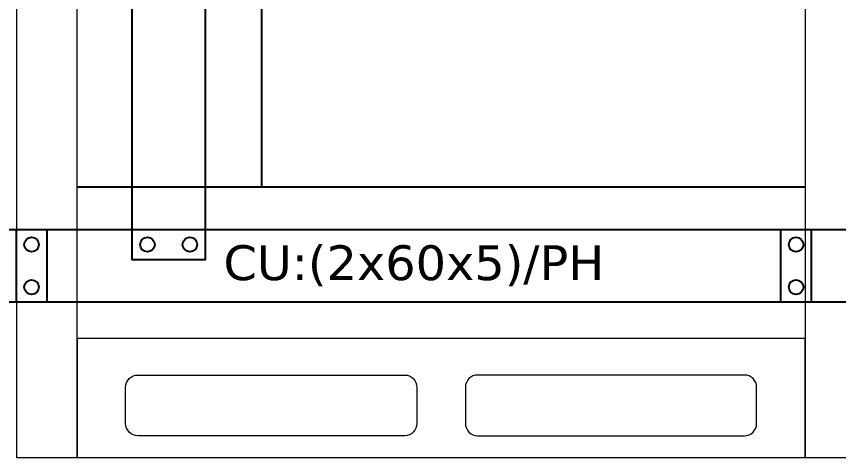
# Model space of a CAD drawing. Header units: millimetres. Extents: x -116965 to 323937, y 291661 to 566926.
# Drawn here: x -36710 to -36032, y 328240 to 328603 of the extents above; entities that cross this region are included whole.
import ezdxf

# ---------------------------------------------------------------- set-up
doc = ezdxf.new("R2010")
doc.units = ezdxf.units.MM
doc.layers.get('0').update_dxf_attribs({"lineweight": 18})
doc.layers.add('C00-00-00', color=7, linetype='Continuous')
doc.layers.add('hw_Auxiliary', color=2, linetype='Continuous', lineweight=13)
doc.styles.get("Standard").update_dxf_attribs({"font": 'arial.ttf'})

# ---------------------------------------------------------------- blocks, each defined once
blk = doc.blocks.new('*U1443')
for points in [[(0, 2200), (0, 0), (50, 0), (50, 2200)], [(650, 2200), (650, 0), (700, 0), (700, 2200)], [(50, 98), (50, 0), (650, 0), (650, 98)]]:
    blk.add_lwpolyline(points, close=True)
at = {"layer": 'hw_Auxiliary'}
for points in [[(100, 68), (320, 68, -0.414214), (330, 58), (330, 28, -0.414214), (320, 18), (100, 18, -0.414214), (90, 28), (90, 58, -0.414214)], [(600, 68), (380, 68, 0.414214), (370, 58), (370, 28, 0.414214), (380, 18), (600, 18, 0.414214), (610, 28), (610, 58, 0.414214)]]:
    blk.add_lwpolyline(points, format="xyb", close=True, dxfattribs=at)
blk = doc.blocks.new('*U1660')
at = {"color": 1, "lineweight": -3, "ltscale": 5}
blk.add_lwpolyline([(62881.88, 341247.32), (62881.88, 341307.32), (63536.88, 341307.32), (63536.88, 341247.32)], close=True, dxfattribs=at)
for centre in [(62894.38, 341294.82), (63524.38, 341294.82), (62894.38, 341259.82), (63524.38, 341259.82)]:
    blk.add_circle(centre, 6, dxfattribs=at)
blk = doc.blocks.new('*U1659')
at = {"color": 1, "lineweight": -3, "ltscale": 5}
blk.add_lwpolyline([(63441.88, 341247.32), (63441.88, 341307.32), (63536.88, 341307.32), (63536.88, 341247.32)], close=True, dxfattribs=at)
for centre in [(63454.38, 341294.82), (63524.38, 341294.82), (63454.38, 341259.82), (63524.38, 341259.82)]:
    blk.add_circle(centre, 6, dxfattribs=at)
blk = doc.blocks.new('*U1772')
at = {"color": 1, "lineweight": -3, "ltscale": 5}
blk.add_lwpolyline([(63441.88, 341247.32), (63441.88, 341307.32), (63536.88, 341307.32), (63536.88, 341247.32)], close=True, dxfattribs=at)
for centre in [(63454.38, 341294.82), (63524.38, 341294.82), (63454.38, 341259.82), (63524.38, 341259.82)]:
    blk.add_circle(centre, 6, dxfattribs=at)
blk = doc.blocks.new('*U1661')
at = {"color": 1, "lineweight": -3, "ltscale": 5}
blk.add_lwpolyline([(63309.24, 341247.32), (63309.24, 341307.32), (64179.14, 341307.32), (64179.14, 341247.32)], close=True, dxfattribs=at)
for centre in [(64166.64, 341294.82), (64166.64, 341259.82)]:
    blk.add_circle(centre, 6, dxfattribs=at)

msp = doc.modelspace()

# ---------------------------------------------------------------- linework, layer by layer
at = {"lineweight": -3, "ltscale": 5}
for p, q in [((-36507.81856, 330126.351215), (-36507.81856, 328462.863317)), ((-36659.81856, 328462.863317), (-36059.81856, 328462.863317))]:
    msp.add_line(p, q, dxfattribs=at)

# ---------------------------------------------------------------- block references
msp.add_blockref('*U1443', (-36709.81856, 328239.863317))
at = {"lineweight": -3}
for name, p, rotation in [('*U1661', (-377861.706974, 392582.006703), 270), ('*U1659', (26757.059179, 669675.185542), 180), ('*U1660', (26827.059179, 669675.185542), 180), ('*U1772', (27457.059179, 669675.185542), 180)]:
    msp.add_blockref(name, p, dxfattribs=dict(at, rotation=rotation))

# ---------------------------------------------------------------- texts
at = {"layer": 'C00-00-00', "color": 2, "insert": (-36382.31856, 328397.862117), "char_height": 28.70966008, "attachment_point": 5}
msp.add_mtext('{\\fVerdana|b0|i0|c0|p34;CU:(2x60x5)/PH}', dxfattribs=at)

doc.saveas('drawing.dxf')
